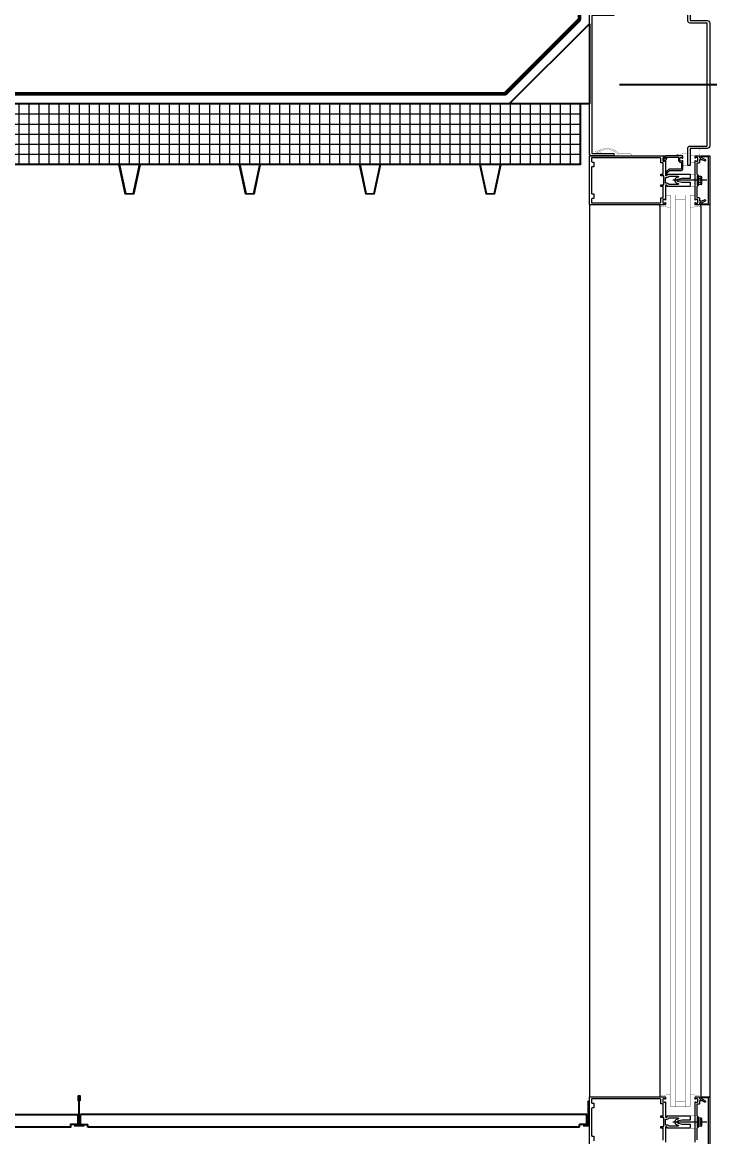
# Model space of a CAD drawing. Header units: inches. Extents: x 3850 to 5846, y -3 to 909.
# Drawn here: x 4766 to 4800.3, y 676.5 to 732.1 of the extents above; entities that cross this region are included whole.
import ezdxf

# ---------------------------------------------------------------- set-up
doc = ezdxf.new("R2010")
doc.units = ezdxf.units.IN
doc.header["$LTSCALE"] = 0.5
doc.header["$MEASUREMENT"] = 0
doc.layers.get('0').update_dxf_attribs({"lineweight": 18})
doc.layers.get('Defpoints').update_dxf_attribs({"color": 140, "lineweight": 18})
for name, color, linetype, lineweight in [('A-Detl-Fine', 90, 'Continuous', 18), ('A-Detl-Medm', 31, 'Continuous', 25), ('A-Detl-Patt', 190, 'Continuous', 18), ('A-Detl-Thin', 150, 'Continuous', 18), ('A-Detl-Wide', 213, 'Continuous', 50)]:
    doc.layers.add(name, color=color, linetype=linetype, lineweight=lineweight)
doc.styles.add('Arch-Dim', font='romans.shx', dxfattribs={"width": 0.75})
doc.dimstyles.new('Aec-Arch-I-96', dxfattribs={"dimscale": 96, "dimtxt": 0.09375, "dimasz": 0.0625, "dimexe": 0.0625, "dimexo": 0.0625, "dimgap": 0.03125, "dimtad": 1, "dimdec": 4, "dimzin": 3, "dimdsep": 46, "dimlunit": 4, "dimtxsty": 'Arch-Dim', "dimblk": 'ARCHTICK', "dimcen": 0.09375, "dimazin": 2, "dimtfac": 0.75, "dimtdec": 4, "dimtix": 1, "dimtmove": 2, "dimatfit": 2, "dimfxl": 1, "dimtolj": 1, "dimtzin": 0, "dimarcsym": 0})

# ---------------------------------------------------------------- blocks, each defined once
blk = doc.blocks.new('_ArchTick')
at = {"color": 0, "linetype": 'ByBlock', "const_width": 0.15}
blk.add_lwpolyline([(-0.5, -0.5), (0.5, 0.5)], dxfattribs=at)
blk = doc.blocks.new('*D176')
at = {"layer": 'A-Detl-Wide', "color": 0, "lineweight": -2, "transparency": 16777216}
for p, q in [((4802.32, 735), (4838.32, 735)), ((4836.32, 735), (4836.32, 729.003)), ((4795.819, 729.003), (4838.32, 729.003))]:
    blk.add_line(p, q, dxfattribs=at)
at = {"layer": 'Defpoints', "color": 0, "transparency": 16777216}
for p in [(4800.32, 735), (4793.819, 729.003), (4836.32, 729.003)]:
    blk.add_point(p, dxfattribs=at)
at = {"layer": 'A-Detl-Wide', "color": 0, "lineweight": -2, "transparency": 16777216, "xscale": 2, "yscale": 2, "zscale": 2}
for p, rotation in [((4836.32, 735), 90), ((4836.32, 729.003), 270)]:
    blk.add_blockref('_ArchTick', p, dxfattribs=dict(at, rotation=rotation))
at = {"layer": 'A-Detl-Wide', "color": 0, "transparency": 16777216, "insert": (4833.534, 732.001), "char_height": 3, "attachment_point": 5, "rotation": 90, "style": 'Arch-Dim'}
blk.add_mtext('\\A1;6"', dxfattribs=at)
blk = doc.blocks.new('*D177')
at = {"layer": 'A-Detl-Wide', "color": 0, "lineweight": -2, "transparency": 16777216}
for p, q in [((4795.819, 729.003), (4838.32, 729.003)), ((4836.32, 729.003), (4836.32, 723)), ((4802.32, 723), (4838.32, 723))]:
    blk.add_line(p, q, dxfattribs=at)
at = {"layer": 'Defpoints', "color": 0, "transparency": 16777216}
for p in [(4793.819, 729.003), (4800.32, 723), (4836.32, 723)]:
    blk.add_point(p, dxfattribs=at)
at = {"layer": 'A-Detl-Wide', "color": 0, "lineweight": -2, "transparency": 16777216, "xscale": 2, "yscale": 2, "zscale": 2}
for p, rotation in [((4836.32, 729.003), 90), ((4836.32, 723), 270)]:
    blk.add_blockref('_ArchTick', p, dxfattribs=dict(at, rotation=rotation))
at = {"layer": 'A-Detl-Wide', "color": 0, "transparency": 16777216, "insert": (4833.534, 726.001), "char_height": 3, "attachment_point": 5, "rotation": 90, "style": 'Arch-Dim'}
blk.add_mtext('\\A1;6"', dxfattribs=at)

msp = doc.modelspace()

# ---------------------------------------------------------------- hatches: boundary and pattern name
at = {"layer": 'A-Detl-Patt'}
h = msp.add_hatch(dxfattribs=at)
h.set_pattern_fill('ANSI37', color=256, scale=4, angle=225, style=0)
h.set_pattern_definition([(270, (4793.8774, 728.0299), (0.5, -1e-16), []), (360, (4793.8774, 728.0299), (1e-16, 0.5), [])])
h.paths.add_polyline_path([(4793.87742, 728.02988), (4657.3194, 728.02988), (4657.3194, 725.02988), (4793.87742, 725.02988)])

# ---------------------------------------------------------------- linework, layer by layer
at = {"layer": 'A-Detl-Fine'}
for p, q in [((4798.69294, 725.50205), (4798.69294, 725.44341)), ((4799.75564, 724.46471), (4799.71564, 724.46471)), ((4799.71564, 723.96471), (4799.71564, 724.46471)), ((4799.75564, 723.96471), (4799.75564, 724.46471)), ((4799.89532, 724.41763), (4799.75564, 724.41763)), ((4799.89532, 724.31617), (4799.75564, 724.31617)), ((4799.89925, 724.02812), (4799.89925, 724.40131)), ((4799.91795, 724.40131), (4799.89925, 724.40131)), ((4799.93025, 724.06253), (4799.93025, 724.3669)), ((4800.18136, 724.22152), (4798.48755, 724.22152)), ((4799.75564, 723.96471), (4799.71564, 723.96471)), ((4799.89532, 724.11325), (4799.75564, 724.11325)), ((4799.89532, 724.0118), (4799.75564, 724.0118)), ((4799.91795, 724.02812), (4799.89925, 724.02812)), ((4797.83788, 722.94097), (4797.83788, 722.99998)), ((4797.83788, 722.94097), (4797.83788, 678.56169)), ((4799.87002, 722.94097), (4799.87002, 723.00176)), ((4799.87002, 722.94097), (4799.87002, 678.56169)), ((4797.83788, 678.56169), (4797.83788, 678.50268)), ((4799.87002, 678.56169), (4799.87002, 678.5009)), ((4800.18136, 677.25268), (4798.48755, 677.25268)), ((4799.75564, 677.49587), (4799.71564, 677.49587)), ((4799.71564, 676.99587), (4799.71564, 677.49587)), ((4799.75564, 676.99587), (4799.75564, 677.49587)), ((4799.89532, 677.44879), (4799.75564, 677.44879)), ((4799.89532, 677.34733), (4799.75564, 677.34733)), ((4799.89532, 677.14441), (4799.75564, 677.14441)), ((4799.89532, 677.04296), (4799.75564, 677.04296)), ((4799.89925, 677.05928), (4799.89925, 677.43247)), ((4799.91795, 677.43247), (4799.89925, 677.43247)), ((4799.91795, 677.05928), (4799.89925, 677.05928)), ((4799.93025, 677.09369), (4799.93025, 677.39806)), ((4799.75564, 676.99587), (4799.71564, 676.99587))]:
    msp.add_line(p, q, dxfattribs=at)
at = {"layer": 'A-Detl-Fine', "const_width": 0.01111}
for points in [[(4794.65159, 725.68988), (4794.63632, 725.68573), (4794.62544, 725.67485), (4794.62129, 725.65958)], [(4794.62129, 725.65958), (4794.6241, 725.64685), (4794.63178, 725.63664), (4794.64319, 725.63045)], [(4794.64318, 725.63045), (4794.90816, 725.56467)], [(4794.65775, 725.68928), (4794.65576, 725.68959), (4794.65367, 725.6898), (4794.65159, 725.68988)], [(4794.73071, 725.67115), (4794.65778, 725.68926)], [(4795.19628, 725.81563), (4795.12598, 725.81234), (4795.05591, 725.8027), (4794.98667, 725.78706), (4794.9189, 725.76573), (4794.8532, 725.73907), (4794.79021, 725.70741), (4794.73052, 725.67108)], [(4795.19628, 725.75504), (4795.11787, 725.75083), (4795.04032, 725.73848), (4794.96448, 725.71841), (4794.89121, 725.69106), (4794.82137, 725.65685)], [(4794.9165, 725.58167), (4794.82231, 725.65694)], [(4794.90816, 725.56469), (4794.90898, 725.56452), (4794.90984, 725.5644), (4794.91068, 725.56435)], [(4794.91068, 725.56435), (4794.91554, 725.56567), (4794.919, 725.56913), (4794.92031, 725.57398)], [(4794.92031, 725.57398), (4794.91985, 725.57691), (4794.91853, 725.57954), (4794.91648, 725.58165)], [(4795.8098, 725.5426), (4795.76597, 725.58733), (4795.71879, 725.62856), (4795.66859, 725.66612), (4795.61568, 725.69986), (4795.56039, 725.72962), (4795.50302, 725.75524), (4795.4439, 725.77655), (4795.38335, 725.79341), (4795.32169, 725.80565), (4795.25922, 725.8131), (4795.19628, 725.81563)], [(4795.76161, 725.5051), (4795.71686, 725.55042), (4795.66854, 725.59165), (4795.61701, 725.62864), (4795.56262, 725.66121), (4795.50573, 725.68921), (4795.4467, 725.71248), (4795.38588, 725.73086), (4795.32363, 725.74419), (4795.26031, 725.7523), (4795.19628, 725.75504)], [(4795.76182, 725.50362), (4795.41901, 725.50362)], [(4795.41901, 725.50362), (4795.41901, 725.47332)], [(4795.44931, 725.44304), (4795.43404, 725.44718), (4795.42317, 725.45806), (4795.41903, 725.47332)], [(4795.44931, 725.44304), (4796.39623, 725.44304)], [(4796.39623, 725.54077), (4795.80989, 725.54077)], [(4796.39623, 725.44304), (4796.39623, 725.54077)], [(4799.22064, 725.57685), (4798.69294, 725.50205)], [(4798.69294, 725.44341), (4798.80593, 725.44341)], [(4799.34278, 725.44267), (4799.5871, 725.44267)], [(4799.80809, 725.80846), (4799.79437, 725.74731), (4799.78614, 725.68495), (4799.7834, 725.62198)], [(4799.7834, 725.62198), (4799.78614, 725.55901), (4799.79437, 725.49665), (4799.80809, 725.4355)], [(4798.97633, 724.97435), (4799.22064, 724.97435)], [(4799.5871, 725.09085), (4799.34278, 725.09085)], [(4799.58685, 724.52739), (4799.34256, 724.52739)], [(4799.34256, 723.91565), (4799.58685, 723.91565)], [(4798.12127, 723.46867), (4798.36558, 723.46867)], [(4799.58663, 723.46867), (4799.34231, 723.46867)], [(4798.36558, 722.86619), (4797.83788, 722.94097)], [(4799.34231, 722.86619), (4799.87002, 722.94097)], [(4798.36558, 678.63647), (4797.83788, 678.56169)], [(4799.34231, 678.63647), (4799.87002, 678.56169)], [(4798.12127, 678.03399), (4798.36558, 678.03399)], [(4799.58663, 678.03399), (4799.34231, 678.03399)], [(4799.58685, 677.55855), (4799.34256, 677.55855)], [(4799.34256, 676.94681), (4799.58685, 676.94681)]]:
    msp.add_lwpolyline(points, dxfattribs=at)
at = {"layer": 'A-Detl-Fine', "linetype": 'Continuous', "const_width": 0.01111}
for points in [[(4799.34256, 724.52739), (4799.34256, 724.4663)], [(4799.34256, 723.97672), (4799.34256, 723.91565)], [(4799.34256, 677.55855), (4799.34256, 677.49746)], [(4799.34256, 677.00788), (4799.34256, 676.94681)]]:
    msp.add_lwpolyline(points, dxfattribs=at)
at = {"layer": 'A-Detl-Fine'}
for centre, radius, start, end in [((4799.87594, 724.3669), 0.05431, 290.9107, 69.0893), ((4799.7654, 724.21471), 0.16485, 322.0123, 37.9877), ((4799.87594, 724.06253), 0.05431, 290.9107, 69.0893), ((4799.87594, 677.39806), 0.05431, 290.9107, 69.0893), ((4799.7654, 677.24587), 0.16485, 322.0123, 37.9877), ((4799.87594, 677.09369), 0.05431, 290.9107, 69.0893)]:
    msp.add_arc(centre, radius, start, end, dxfattribs=at)
at = {"layer": 'A-Detl-Medm'}
for p, q in [((4794.19447, 677.62498), (4768.92647, 677.62498)), ((4768.92647, 677.12798), (4768.92647, 677.62498)), ((4794.19447, 677.12798), (4794.19447, 677.62498)), ((4769.11397, 677.06248), (4768.61397, 677.06248)), ((4768.92647, 677.12798), (4769.30147, 677.12798)), ((4769.30147, 676.99998), (4769.30147, 677.12798)), ((4794.19447, 677.12798), (4793.81947, 677.12798)), ((4793.81947, 676.99998), (4793.81947, 677.12798)), ((4793.81947, 676.99998), (4769.30147, 676.99998))]:
    msp.add_line(p, q, dxfattribs=at)
for points in [[(4794.31963, 732.02961), (4794.31963, 728.02988), (4790.3199, 728.02988), (4794.31963, 732.02961)], [(4768.86397, 677.06248), (4768.86397, 678.28123), (4768.83272, 678.31248), (4768.83272, 678.56248), (4768.89522, 678.56248), (4768.89522, 678.31248)], [(4794.22572, 678.31248), (4794.25697, 678.28123), (4794.25697, 677.06248), (4794.00697, 677.06248)]]:
    msp.add_lwpolyline(points, dxfattribs=at)
for points in [[(4793.87742, 728.02988), (4657.3194, 728.02988), (4657.3194, 725.02988), (4793.87742, 725.02988)], [(4744.92647, 677.62498), (4768.80147, 677.62498), (4768.80147, 677.12798), (4768.42647, 677.12798), (4768.42647, 676.99998), (4745.30147, 676.99998), (4745.30147, 677.12798), (4744.92647, 677.12798)]]:
    msp.add_lwpolyline(points, close=True, dxfattribs=at)
at = {"layer": 'A-Detl-Medm', "linetype": 'Continuous', "const_width": 0.01111}
for points in [[(4798.36534, 723.48859), (4799.34256, 723.48859)], [(4798.36534, 678.01407), (4798.36534, 723.48859)], [(4798.60963, 678.01407), (4798.60963, 723.48859)], [(4798.60963, 723.2443), (4799.09824, 723.2443)], [(4799.09824, 723.48859), (4799.09824, 678.01407)], [(4799.34256, 723.48859), (4799.34256, 678.01407)], [(4798.60963, 678.25836), (4799.09824, 678.25836)], [(4798.36534, 678.01407), (4799.34256, 678.01407)]]:
    msp.add_lwpolyline(points, dxfattribs=at)
at = {"layer": 'A-Detl-Thin'}
for p, q in [((4794.31963, 722.99998), (4794.31963, 725.44304)), ((4794.31963, 725.44304), (4798.10149, 725.44304)), ((4798.10149, 725.44304), (4798.10149, 725.443)), ((4798.10149, 725.443), (4798.11134, 725.44034)), ((4798.11134, 725.44034), (4798.11834, 725.43334)), ((4798.11834, 725.43334), (4798.121, 725.42349)), ((4798.121, 725.42349), (4798.12104, 725.42349)), ((4798.12371, 725.43334), (4798.12104, 725.42349)), ((4798.12104, 725.42349), (4798.12104, 725.34336)), ((4798.12104, 725.42349), (4798.12104, 725.30915)), ((4798.13072, 725.44035), (4798.12371, 725.43334)), ((4798.14056, 725.44302), (4798.13072, 725.44035)), ((4798.95656, 725.44304), (4798.14056, 725.44304)), ((4798.14056, 725.44304), (4798.14056, 725.44302)), ((4798.17966, 725.30915), (4798.17966, 725.3844)), ((4798.17966, 725.3844), (4798.77088, 725.3844)), ((4798.77088, 725.3844), (4798.77088, 725.22414)), ((4798.95656, 725.443), (4798.95656, 725.44304)), ((4798.96641, 725.44035), (4798.95656, 725.443)), ((4798.97341, 725.43334), (4798.96641, 725.44035)), ((4798.97606, 725.42349), (4798.97341, 725.43334)), ((4798.9761, 725.42349), (4798.97606, 725.42349)), ((4798.9761, 725.34336), (4798.9761, 725.42349)), ((4799.82726, 725.36485), (4799.82726, 725.3844)), ((4799.82726, 725.3844), (4799.8273, 725.3844)), ((4799.8273, 725.36485), (4799.82726, 725.36485)), ((4799.8273, 725.3844), (4799.83531, 725.41397)), ((4799.83263, 725.34515), (4799.8273, 725.36485)), ((4799.83531, 725.41397), (4799.85633, 725.43499)), ((4799.85633, 725.43499), (4799.8859, 725.443)), ((4799.8859, 725.443), (4799.8859, 725.44304)), ((4799.8859, 725.44304), (4800.31978, 725.44304)), ((4799.90541, 725.36485), (4799.90007, 725.34514)), ((4799.90542, 725.36485), (4799.90541, 725.36485)), ((4800.26114, 725.39418), (4799.90542, 725.39418)), ((4799.90542, 725.39418), (4799.90542, 725.36485)), ((4800.26114, 723.04886), (4800.26114, 725.39418)), ((4800.31978, 725.44304), (4800.31978, 722.99998)), ((4797.84742, 725.34531), (4794.41736, 725.34531)), ((4794.41736, 725.34531), (4794.41736, 725.18896)), ((4794.41736, 725.18896), (4794.4174, 725.18896)), ((4794.4174, 724.84205), (4794.41736, 724.84205)), ((4794.41736, 724.84205), (4794.41736, 723.60099)), ((4794.4174, 725.18896), (4794.42538, 725.15938)), ((4794.42538, 724.87163), (4794.4174, 724.84205)), ((4794.42538, 725.15938), (4794.44641, 725.13834)), ((4794.44641, 724.89267), (4794.42538, 724.87163)), ((4794.44641, 725.13834), (4794.476, 725.13034)), ((4794.476, 724.90067), (4794.44641, 724.89267)), ((4794.476, 725.13034), (4794.476, 725.13032)), ((4794.476, 725.13032), (4794.53463, 725.13032)), ((4794.53463, 724.90069), (4794.476, 724.90069)), ((4794.476, 724.90069), (4794.476, 724.90067)), ((4794.53463, 725.13032), (4794.53463, 724.90069)), ((4797.84742, 725.34529), (4797.84742, 725.34531)), ((4797.86222, 725.34129), (4797.84742, 725.34529)), ((4797.87273, 725.33078), (4797.86222, 725.34129)), ((4797.87671, 725.316), (4797.87273, 725.33078)), ((4797.87673, 725.316), (4797.87671, 725.316)), ((4797.87673, 725.11568), (4797.87673, 725.316)), ((4797.87676, 725.11568), (4797.87673, 725.11568)), ((4797.87943, 725.10583), (4797.87676, 725.11568)), ((4797.88642, 725.09883), (4797.87943, 725.10583)), ((4797.89627, 725.09615), (4797.88642, 725.09883)), ((4797.89627, 725.09613), (4797.89627, 725.09615)), ((4797.99888, 725.09613), (4797.89627, 725.09613)), ((4797.97447, 725.31015), (4797.97445, 725.31015)), ((4797.97445, 725.31015), (4797.97445, 725.22414)), ((4797.97445, 725.22414), (4797.97447, 725.22414)), ((4797.98112, 725.3348), (4797.97447, 725.31015)), ((4797.97447, 725.22414), (4797.98112, 725.19948)), ((4797.99865, 725.35234), (4797.98112, 725.3348)), ((4797.98112, 725.19948), (4797.99865, 725.18195)), ((4798.00418, 725.30203), (4797.99395, 725.28079)), ((4797.99395, 725.28079), (4798.0017, 725.25994)), ((4798.02331, 725.359), (4797.99865, 725.35234)), ((4797.99865, 725.18195), (4798.02331, 725.17529)), ((4797.99888, 724.52739), (4797.99888, 725.09613)), ((4798.0017, 725.25994), (4798.02331, 725.25054)), ((4798.04794, 725.33981), (4798.00416, 725.30204)), ((4798.00416, 725.30204), (4798.00418, 725.30203)), ((4798.03358, 725.359), (4798.02331, 725.359)), ((4798.02331, 725.25054), (4798.12104, 725.25054)), ((4798.02331, 725.17529), (4798.03358, 725.17529)), ((4798.0336, 725.35898), (4798.03358, 725.359)), ((4798.03358, 725.1753), (4798.05648, 725.17832)), ((4798.03358, 725.17529), (4798.03358, 725.1753)), ((4798.05652, 725.35595), (4798.0336, 725.35898)), ((4798.04796, 725.33977), (4798.04794, 725.33981)), ((4798.05845, 725.34333), (4798.04796, 725.33977)), ((4798.05648, 725.17832), (4798.07764, 725.18712)), ((4798.07769, 725.34714), (4798.05652, 725.35595)), ((4798.06799, 725.33896), (4798.05845, 725.34333)), ((4798.07215, 725.3287), (4798.06799, 725.33896)), ((4798.07216, 725.3287), (4798.07215, 725.3287)), ((4798.07216, 725.30915), (4798.07216, 725.3287)), ((4798.12104, 725.30915), (4798.07216, 725.30915)), ((4798.07764, 725.18712), (4798.09594, 725.20123)), ((4798.09599, 725.333), (4798.07769, 725.34714)), ((4798.09594, 725.20123), (4798.09599, 725.20123)), ((4798.10658, 725.3287), (4798.09599, 725.33306)), ((4798.09599, 725.33306), (4798.09599, 725.333)), ((4798.09599, 725.20123), (4798.10658, 725.20558)), ((4798.12104, 724.84693), (4798.10638, 724.83227)), ((4798.10638, 724.83227), (4798.12104, 724.81762)), ((4798.11657, 725.33283), (4798.10658, 725.3287)), ((4798.10658, 725.20558), (4798.11657, 725.20146)), ((4798.121, 725.34336), (4798.11657, 725.33283)), ((4798.11657, 725.20146), (4798.121, 725.19092)), ((4798.12104, 725.34336), (4798.121, 725.34336)), ((4798.121, 725.19092), (4798.12104, 725.19092)), ((4798.12104, 725.25055), (4798.15062, 725.25853)), ((4798.12104, 725.25054), (4798.12104, 725.25055)), ((4798.12104, 725.19092), (4798.12104, 724.84693)), ((4798.12104, 724.81762), (4798.12104, 724.47852)), ((4798.15062, 725.25853), (4798.17165, 725.27956)), ((4798.17165, 725.27956), (4798.17964, 725.30913)), ((4798.17964, 725.30913), (4798.17966, 725.30915)), ((4798.77088, 725.22414), (4798.7709, 725.22414)), ((4798.7709, 725.22414), (4798.78555, 725.16989)), ((4798.78555, 725.16989), (4798.82412, 725.13132)), ((4798.82412, 725.13132), (4798.87838, 725.11667)), ((4798.82952, 725.22414), (4798.82952, 725.31015)), ((4798.82952, 725.31015), (4798.82954, 725.31015)), ((4798.82954, 725.22414), (4798.82952, 725.22414)), ((4798.82954, 725.31015), (4798.83621, 725.33479)), ((4798.83621, 725.1995), (4798.82954, 725.22414)), ((4798.83621, 725.33479), (4798.85373, 725.3523)), ((4798.85373, 725.18198), (4798.83621, 725.1995)), ((4798.85373, 725.3523), (4798.87838, 725.35898)), ((4798.87838, 725.1753), (4798.85373, 725.18198)), ((4798.87838, 725.35898), (4798.87838, 725.359)), ((4798.87838, 725.359), (4798.88864, 725.359)), ((4798.87838, 725.17529), (4798.87838, 725.1753)), ((4798.88864, 725.17529), (4798.87838, 725.17529)), ((4798.87838, 725.11667), (4798.87838, 725.11665)), ((4798.87838, 725.11665), (4798.91747, 725.11665)), ((4798.88864, 725.359), (4798.88866, 725.35898)), ((4798.91154, 725.17834), (4798.88864, 725.1753)), ((4798.88864, 725.1753), (4798.88864, 725.17529)), ((4798.88866, 725.35898), (4798.91158, 725.35593)), ((4798.9327, 725.18714), (4798.91154, 725.17834)), ((4798.91158, 725.35593), (4798.93274, 725.34711)), ((4798.91747, 725.11665), (4798.91747, 724.77657)), ((4798.95102, 725.20125), (4798.9327, 725.18714)), ((4798.93274, 725.34711), (4798.95106, 725.333)), ((4798.95106, 725.20123), (4798.95102, 725.20125)), ((4798.95106, 725.333), (4798.95106, 725.33306)), ((4798.95106, 725.33306), (4798.96164, 725.3287)), ((4798.96164, 725.20559), (4798.95106, 725.20123)), ((4798.96164, 725.3287), (4798.97164, 725.33283)), ((4798.97164, 725.20146), (4798.96164, 725.20559)), ((4798.97164, 725.33283), (4798.97606, 725.34336)), ((4798.97606, 725.19092), (4798.97164, 725.20146)), ((4798.97606, 725.34336), (4798.9761, 725.34336)), ((4798.9761, 725.19092), (4798.97606, 725.19092)), ((4798.9761, 724.77657), (4798.9761, 725.19092)), ((4799.84664, 725.33114), (4799.83263, 725.34515)), ((4799.86635, 725.3258), (4799.84664, 725.33114)), ((4799.88606, 725.33113), (4799.86635, 725.3258)), ((4799.90007, 725.34514), (4799.88606, 725.33113)), ((4797.87673, 724.46875), (4797.87673, 724.50784)), ((4797.87673, 724.50784), (4797.87674, 724.50784)), ((4797.87676, 724.46875), (4797.87673, 724.46875)), ((4797.87674, 724.50784), (4797.87942, 724.51769)), ((4797.87943, 724.4589), (4797.87676, 724.46875)), ((4797.87942, 724.51769), (4797.88642, 724.52469)), ((4797.88642, 724.4519), (4797.87943, 724.4589)), ((4797.88642, 724.52469), (4797.89627, 724.52735)), ((4797.89627, 724.44922), (4797.88642, 724.4519)), ((4797.89627, 724.52735), (4797.89627, 724.52739)), ((4797.89627, 724.52739), (4797.99888, 724.52739)), ((4797.89627, 724.44921), (4797.89627, 724.44922)), ((4798.02331, 724.44921), (4797.89627, 724.44921)), ((4798.02331, 723.99382), (4798.02331, 724.44921)), ((4798.12104, 724.47852), (4798.12237, 724.47359)), ((4798.12104, 724.072), (4798.12104, 724.37102)), ((4798.12104, 724.37102), (4798.18553, 724.37102)), ((4798.12237, 724.47359), (4798.12588, 724.47009)), ((4798.12588, 724.47009), (4798.1308, 724.46875)), ((4798.12886, 724.59579), (4798.12884, 724.59579)), ((4798.12884, 724.59579), (4798.12884, 724.4883)), ((4798.12884, 724.4883), (4798.12886, 724.4883)), ((4798.13086, 724.611), (4798.12886, 724.59579)), ((4798.12886, 724.4883), (4798.13153, 724.47845)), ((4798.1308, 724.46875), (4798.18553, 724.46875)), ((4798.13669, 724.62506), (4798.13086, 724.611)), ((4798.13153, 724.47845), (4798.13853, 724.47144)), ((4798.14603, 724.63724), (4798.13669, 724.62506)), ((4798.13853, 724.47144), (4798.14838, 724.46877)), ((4798.26817, 724.7594), (4798.14603, 724.63726)), ((4798.14603, 724.63726), (4798.14603, 724.63724)), ((4798.14838, 724.46877), (4798.14838, 724.46875)), ((4798.14838, 724.46875), (4798.16793, 724.46875)), ((4798.16793, 724.46879), (4798.17778, 724.47145)), ((4798.16793, 724.46875), (4798.16793, 724.46879)), ((4798.17778, 724.47145), (4798.18478, 724.47845)), ((4798.18478, 724.47845), (4798.18744, 724.4883)), ((4798.18551, 724.37104), (4798.22421, 724.37821)), ((4798.18553, 724.37102), (4798.18551, 724.37104)), ((4798.18553, 724.46877), (4798.19046, 724.47009)), ((4798.18553, 724.46875), (4798.18553, 724.46877)), ((4798.18744, 724.4883), (4798.18748, 724.4883)), ((4798.18748, 724.59579), (4798.30964, 724.71795)), ((4798.18748, 724.4883), (4798.18748, 724.59579)), ((4798.19046, 724.47009), (4798.19396, 724.47359)), ((4798.19396, 724.47359), (4798.19528, 724.47852)), ((4798.19528, 724.47852), (4798.1953, 724.47852)), ((4798.1953, 724.47852), (4798.1953, 724.51761)), ((4798.1953, 724.51761), (4798.19531, 724.51761)), ((4798.19531, 724.51761), (4798.19666, 724.52253)), ((4798.19666, 724.52253), (4798.20016, 724.52603)), ((4798.20016, 724.52603), (4798.20508, 724.52735)), ((4798.20508, 724.52735), (4798.20508, 724.52739)), ((4798.20508, 724.52739), (4799.34256, 724.52739)), ((4798.22421, 724.37821), (4798.25726, 724.39843)), ((4798.25726, 724.39843), (4798.28126, 724.42962)), ((4798.26819, 724.7594), (4798.26817, 724.7594)), ((4798.28037, 724.76874), (4798.26819, 724.7594)), ((4798.29443, 724.77456), (4798.28037, 724.76874)), ((4798.28126, 724.42962), (4798.28128, 724.42966)), ((4798.28128, 724.42966), (4798.73422, 724.42966)), ((4798.30964, 724.77657), (4798.29443, 724.77456)), ((4798.91747, 724.77657), (4798.30964, 724.77657)), ((4798.30964, 724.71795), (4798.91747, 724.71795)), ((4798.59934, 724.2933), (4798.58243, 724.24637)), ((4798.63317, 724.33187), (4798.59934, 724.2933)), ((4798.68392, 724.35651), (4798.63317, 724.33187)), ((4798.70921, 724.26211), (4798.68152, 724.2386)), ((4798.7418, 724.37203), (4798.68391, 724.35651)), ((4798.68391, 724.35651), (4798.68392, 724.35651)), ((4798.92235, 724.31923), (4798.70921, 724.26213)), ((4798.70921, 724.26213), (4798.70921, 724.26211)), ((4798.73422, 724.42966), (4798.73422, 724.42964)), ((4798.73422, 724.42964), (4798.75877, 724.41667)), ((4798.76215, 724.39092), (4798.7418, 724.37205)), ((4798.7418, 724.37205), (4798.7418, 724.37203)), ((4798.75877, 724.41667), (4798.76215, 724.39092)), ((4798.91747, 724.71797), (4798.94704, 724.72595)), ((4798.91747, 724.71795), (4798.91747, 724.71797)), ((4799.34256, 724.31923), (4798.92235, 724.31923)), ((4798.94704, 724.72595), (4798.96807, 724.74697)), ((4798.96807, 724.74697), (4798.97606, 724.77655)), ((4798.97606, 724.77655), (4798.9761, 724.77657)), ((4799.34256, 724.52739), (4799.34256, 724.4883)), ((4799.34256, 724.4883), (4799.35722, 724.47363)), ((4799.35722, 724.47363), (4799.34256, 724.45897)), ((4799.34256, 724.45897), (4799.34256, 724.38765)), ((4799.34256, 724.38765), (4799.35722, 724.37299)), ((4799.35722, 724.37299), (4799.34256, 724.35832)), ((4799.34256, 724.35832), (4799.34256, 724.31923)), ((4797.87673, 723.93519), (4797.87673, 723.97429)), ((4797.87673, 723.97429), (4797.87674, 723.97429)), ((4797.87676, 723.93519), (4797.87673, 723.93519)), ((4797.87674, 723.97429), (4797.87942, 723.98413)), ((4797.87943, 723.92535), (4797.87676, 723.93519)), ((4797.87942, 723.98413), (4797.88642, 723.99113)), ((4797.88642, 723.91834), (4797.87943, 723.92535)), ((4797.88642, 723.99113), (4797.89627, 723.99379)), ((4797.89627, 723.91567), (4797.88642, 723.91834)), ((4797.89627, 723.99379), (4797.89627, 723.99382)), ((4797.89627, 723.99382), (4798.02331, 723.99382)), ((4797.89627, 723.91565), (4797.89627, 723.91567)), ((4797.99888, 723.91565), (4797.89627, 723.91565)), ((4797.99888, 723.34691), (4797.99888, 723.91565)), ((4798.18553, 724.072), (4798.12104, 724.072)), ((4798.12237, 723.96943), (4798.12104, 723.9645)), ((4798.12104, 723.9645), (4798.12104, 723.62541)), ((4798.12588, 723.97293), (4798.12237, 723.96943)), ((4798.1308, 723.97427), (4798.12588, 723.97293)), ((4798.18553, 723.97429), (4798.1308, 723.97429)), ((4798.1308, 723.97429), (4798.1308, 723.97427)), ((4798.18557, 724.07198), (4798.18553, 724.072)), ((4798.18553, 723.97425), (4798.18553, 723.97429)), ((4798.19046, 723.97293), (4798.18553, 723.97425)), ((4798.22426, 724.06478), (4798.18557, 724.07198)), ((4798.19396, 723.96943), (4798.19046, 723.97293)), ((4798.19528, 723.9645), (4798.19396, 723.96943)), ((4798.1953, 723.9645), (4798.19528, 723.9645)), ((4798.1953, 723.92541), (4798.1953, 723.9645)), ((4798.19531, 723.92541), (4798.1953, 723.92541)), ((4798.19666, 723.92049), (4798.19531, 723.92541)), ((4798.20016, 723.91699), (4798.19666, 723.92049)), ((4798.20508, 723.91565), (4798.20016, 723.91699)), ((4799.34256, 723.91565), (4798.20508, 723.91565)), ((4798.2573, 724.04454), (4798.22426, 724.06478)), ((4798.28128, 724.01332), (4798.2573, 724.04454)), ((4798.73422, 724.01336), (4798.28128, 724.01336)), ((4798.28128, 724.01336), (4798.28128, 724.01332)), ((4798.58243, 724.24637), (4798.58243, 724.19666)), ((4798.58243, 724.19666), (4798.59934, 724.14974)), ((4798.59934, 724.14974), (4798.63317, 724.11117)), ((4798.63317, 724.11117), (4798.68392, 724.08653)), ((4798.68152, 724.2386), (4798.68152, 724.20444)), ((4798.68152, 724.20444), (4798.70921, 724.18093)), ((4798.68392, 724.08653), (4798.68391, 724.08651)), ((4798.68391, 724.08651), (4798.7418, 724.07101)), ((4798.70921, 724.18093), (4798.70921, 724.18091)), ((4798.70921, 724.18091), (4798.92235, 724.12379)), ((4798.75876, 724.02636), (4798.73422, 724.0134)), ((4798.73422, 724.0134), (4798.73422, 724.01336)), ((4798.7418, 724.07101), (4798.74181, 724.07099)), ((4798.74181, 724.07099), (4798.76216, 724.0521)), ((4798.76216, 724.0521), (4798.75876, 724.02636)), ((4798.92235, 724.12379), (4799.34256, 724.12379)), ((4799.34256, 724.12379), (4799.34256, 724.0847)), ((4799.34256, 724.0847), (4799.35722, 724.07005)), ((4799.35722, 724.07005), (4799.34256, 724.05539)), ((4799.34256, 724.05539), (4799.34256, 723.98405)), ((4799.34256, 723.98405), (4799.35722, 723.96939)), ((4799.35722, 723.96939), (4799.34256, 723.95474)), ((4799.34256, 723.95474), (4799.34256, 723.91565)), ((4794.41736, 723.60099), (4794.4174, 723.60099)), ((4794.4174, 723.25406), (4794.41736, 723.25406)), ((4794.41736, 723.25406), (4794.41736, 723.09771)), ((4794.4174, 723.60099), (4794.42538, 723.57141)), ((4794.42538, 723.28364), (4794.4174, 723.25406)), ((4794.42538, 723.57141), (4794.44641, 723.55037)), ((4794.44641, 723.30468), (4794.42538, 723.28364)), ((4794.44641, 723.55037), (4794.476, 723.54237)), ((4794.476, 723.31268), (4794.44641, 723.30468)), ((4794.476, 723.54237), (4794.476, 723.54235)), ((4794.476, 723.54235), (4794.53463, 723.54235)), ((4794.53463, 723.3127), (4794.476, 723.3127)), ((4794.476, 723.3127), (4794.476, 723.31268)), ((4794.53463, 723.54235), (4794.53463, 723.3127)), ((4797.87673, 723.12702), (4797.87673, 723.32736)), ((4797.87673, 723.32736), (4797.87674, 723.32736)), ((4797.87674, 723.32736), (4797.87942, 723.33721)), ((4797.87942, 723.33721), (4797.88642, 723.34421)), ((4797.88642, 723.34421), (4797.89627, 723.34687)), ((4797.89627, 723.34687), (4797.89627, 723.34691)), ((4797.89627, 723.34691), (4797.99888, 723.34691)), ((4797.97447, 723.21888), (4797.97445, 723.21888)), ((4797.97445, 723.21888), (4797.97445, 723.13289)), ((4797.98112, 723.24354), (4797.97447, 723.21888)), ((4797.99865, 723.26107), (4797.98112, 723.24354)), ((4798.02331, 723.26773), (4797.99865, 723.26107)), ((4798.03358, 723.26775), (4798.02331, 723.26775)), ((4798.02331, 723.26775), (4798.02331, 723.26773)), ((4798.0336, 723.26773), (4798.03358, 723.26775)), ((4798.05652, 723.26471), (4798.0336, 723.26773)), ((4798.07769, 723.25589), (4798.05652, 723.26471)), ((4798.09599, 723.24175), (4798.07769, 723.25589)), ((4798.10658, 723.23746), (4798.09599, 723.24181)), ((4798.09599, 723.24181), (4798.09599, 723.24175)), ((4798.12104, 723.62541), (4798.10638, 723.61075)), ((4798.10638, 723.61075), (4798.12104, 723.59609)), ((4798.11657, 723.24158), (4798.10658, 723.23746)), ((4798.121, 723.25211), (4798.11657, 723.24158)), ((4798.12104, 723.25211), (4798.121, 723.25211)), ((4798.12104, 723.59609), (4798.12104, 723.25211)), ((4798.10149, 722.99998), (4794.31963, 722.99998)), ((4794.31963, 722.99998), (4794.31978, 678.50324)), ((4794.41736, 723.09771), (4797.84742, 723.09771)), ((4797.84742, 723.09773), (4797.8622, 723.10172)), ((4797.84742, 723.09771), (4797.84742, 723.09773)), ((4797.8622, 723.10172), (4797.87272, 723.11223)), ((4797.87272, 723.11223), (4797.87671, 723.12702)), ((4797.87671, 723.12702), (4797.87673, 723.12702)), ((4797.97445, 723.13289), (4797.97447, 723.13289)), ((4797.97447, 723.13289), (4797.98112, 723.10824)), ((4797.98112, 723.10824), (4797.99865, 723.0907)), ((4797.99865, 723.0907), (4798.02331, 723.08404)), ((4798.02331, 723.08404), (4798.03358, 723.08404)), ((4798.03358, 723.08406), (4798.05648, 723.08707)), ((4798.03358, 723.08404), (4798.03358, 723.08406)), ((4798.05648, 723.08707), (4798.07764, 723.09587)), ((4798.07764, 723.09587), (4798.09594, 723.10998)), ((4798.09594, 723.10998), (4798.09599, 723.10996)), ((4798.09599, 723.10996), (4798.10658, 723.11432)), ((4798.11134, 723.00268), (4798.10149, 723.00002)), ((4798.10149, 723.00002), (4798.10149, 722.99998)), ((4798.10658, 723.11432), (4798.11657, 723.11019)), ((4798.11834, 723.00968), (4798.11134, 723.00268)), ((4798.11657, 723.11019), (4798.121, 723.09966)), ((4798.121, 723.01953), (4798.11834, 723.00968)), ((4798.121, 723.09966), (4798.12104, 723.09966)), ((4798.12104, 723.01953), (4798.121, 723.01953)), ((4798.12104, 723.09966), (4798.12104, 723.01953)), ((4799.82726, 723.05862), (4799.82726, 723.07817)), ((4799.82726, 723.07817), (4799.8273, 723.07817)), ((4799.82728, 723.05862), (4799.82726, 723.05862)), ((4799.8353, 723.02905), (4799.82728, 723.05862)), ((4799.8273, 723.07817), (4799.83263, 723.09788)), ((4799.83263, 723.09788), (4799.84664, 723.11189)), ((4799.85633, 723.00803), (4799.8353, 723.02905)), ((4799.84664, 723.11189), (4799.86635, 723.11722)), ((4799.8859, 723.00002), (4799.85633, 723.00803)), ((4799.86635, 723.11722), (4799.88606, 723.11188)), ((4799.8859, 722.99998), (4799.8859, 723.00002)), ((4800.31978, 722.99998), (4799.8859, 722.99998)), ((4799.88606, 723.11188), (4799.90007, 723.09787)), ((4799.90007, 723.09787), (4799.90541, 723.07817)), ((4799.90541, 723.07817), (4799.90542, 723.07817)), ((4799.90542, 723.07817), (4799.90542, 723.04886)), ((4799.90542, 723.04886), (4800.26114, 723.04886)), ((4800.31978, 722.99998), (4800.31978, 678.50268)), ((4794.31946, 676.00268), (4794.31946, 678.50268)), ((4794.31946, 678.50268), (4798.10149, 678.50268)), ((4797.84742, 678.40495), (4794.41719, 678.40495)), ((4794.41719, 678.40495), (4794.41719, 678.2486)), ((4794.41719, 678.2486), (4794.41723, 678.2486)), ((4794.41723, 678.2486), (4794.42521, 678.21902)), ((4794.42521, 678.21902), (4794.44624, 678.19798)), ((4794.44624, 678.19798), (4794.47583, 678.18998)), ((4794.47583, 678.18998), (4794.47583, 678.18996)), ((4794.47583, 678.18996), (4794.53446, 678.18996)), ((4794.53446, 678.18996), (4794.53446, 677.96033)), ((4797.84742, 678.40493), (4797.84742, 678.40495)), ((4797.86222, 678.40094), (4797.84742, 678.40493)), ((4797.87273, 678.39042), (4797.86222, 678.40094)), ((4797.87671, 678.37564), (4797.87273, 678.39042)), ((4797.87673, 678.37564), (4797.87671, 678.37564)), ((4797.87673, 678.17532), (4797.87673, 678.37564)), ((4797.87676, 678.17532), (4797.87673, 678.17532)), ((4797.87943, 678.16547), (4797.87676, 678.17532)), ((4797.88642, 678.15847), (4797.87943, 678.16547)), ((4797.89627, 678.15579), (4797.88642, 678.15847)), ((4797.89627, 678.15577), (4797.89627, 678.15579)), ((4797.99888, 678.15577), (4797.89627, 678.15577)), ((4797.97447, 678.36979), (4797.97445, 678.36979)), ((4797.97445, 678.36979), (4797.97445, 678.28378)), ((4797.97445, 678.28378), (4797.97447, 678.28378)), ((4797.98112, 678.39444), (4797.97447, 678.36979)), ((4797.97447, 678.28378), (4797.98112, 678.25913)), ((4797.99865, 678.41198), (4797.98112, 678.39444)), ((4797.98112, 678.25913), (4797.99865, 678.24159)), ((4798.02331, 678.41864), (4797.99865, 678.41198)), ((4797.99865, 678.24159), (4798.02331, 678.23493)), ((4797.99888, 677.55855), (4797.99888, 678.15577)), ((4798.03358, 678.41864), (4798.02331, 678.41864)), ((4798.02331, 678.23493), (4798.03358, 678.23493)), ((4798.0336, 678.41862), (4798.03358, 678.41864)), ((4798.03358, 678.23494), (4798.05648, 678.23796)), ((4798.03358, 678.23493), (4798.03358, 678.23494)), ((4798.05652, 678.41559), (4798.0336, 678.41862)), ((4798.05648, 678.23796), (4798.07764, 678.24676)), ((4798.07769, 678.40678), (4798.05652, 678.41559)), ((4798.07764, 678.24676), (4798.09594, 678.26087)), ((4798.09599, 678.39264), (4798.07769, 678.40678)), ((4798.09594, 678.26087), (4798.09599, 678.26087)), ((4798.10658, 678.38834), (4798.09599, 678.3927)), ((4798.09599, 678.3927), (4798.09599, 678.39264)), ((4798.09599, 678.26087), (4798.10658, 678.26522)), ((4798.10149, 678.50268), (4798.10149, 678.50264)), ((4798.10149, 678.50264), (4798.11134, 678.49998)), ((4798.11657, 678.39247), (4798.10658, 678.38834)), ((4798.10658, 678.26522), (4798.11657, 678.2611)), ((4798.11134, 678.49998), (4798.11834, 678.49298)), ((4798.121, 678.403), (4798.11657, 678.39247)), ((4798.11657, 678.2611), (4798.121, 678.25056)), ((4798.11834, 678.49298), (4798.121, 678.48313)), ((4798.121, 678.48313), (4798.12104, 678.48313)), ((4798.12104, 678.403), (4798.121, 678.403)), ((4798.121, 678.25056), (4798.12104, 678.25056)), ((4798.12104, 678.48313), (4798.12104, 678.403)), ((4798.12104, 678.25056), (4798.12104, 677.90657)), ((4799.82726, 678.42449), (4799.82726, 678.44404)), ((4799.82726, 678.44404), (4799.8273, 678.44404)), ((4799.8273, 678.42449), (4799.82726, 678.42449)), ((4799.8273, 678.44404), (4799.83531, 678.47361)), ((4799.83263, 678.40479), (4799.8273, 678.42449)), ((4799.84664, 678.39078), (4799.83263, 678.40479)), ((4799.83531, 678.47361), (4799.85633, 678.49463)), ((4799.86635, 678.38544), (4799.84664, 678.39078)), ((4799.85633, 678.49463), (4799.8859, 678.50264)), ((4799.8859, 678.50264), (4799.85633, 678.49463)), ((4799.88606, 678.39077), (4799.86635, 678.38544)), ((4799.8859, 678.50264), (4799.8859, 678.50268)), ((4799.8859, 678.50268), (4800.31978, 678.50268)), ((4799.8859, 678.50268), (4799.8859, 678.50264)), ((4799.90007, 678.40478), (4799.88606, 678.39077)), ((4799.90541, 678.42449), (4799.90007, 678.40478)), ((4799.90542, 678.42449), (4799.90541, 678.42449)), ((4800.26114, 678.45382), (4799.90542, 678.45382)), ((4799.90542, 678.45382), (4799.90542, 678.42449)), ((4800.26114, 676.05156), (4800.26114, 678.45382)), ((4800.31978, 678.50268), (4800.31978, 676.00268)), ((4794.41723, 677.90169), (4794.41719, 677.90169)), ((4794.41719, 677.90169), (4794.41719, 676.60369)), ((4794.42521, 677.93128), (4794.41723, 677.90169)), ((4794.44624, 677.95231), (4794.42521, 677.93128)), ((4794.47583, 677.96031), (4794.44624, 677.95231)), ((4794.53446, 677.96033), (4794.47583, 677.96033)), ((4794.47583, 677.96033), (4794.47583, 677.96031)), ((4798.12104, 677.90657), (4798.10638, 677.89191)), ((4798.10638, 677.89191), (4798.12104, 677.87726)), ((4798.12104, 677.87726), (4798.12104, 677.50968)), ((4797.87673, 677.49991), (4797.87673, 677.539)), ((4797.87673, 677.539), (4797.87674, 677.539)), ((4797.87676, 677.49991), (4797.87673, 677.49991)), ((4797.87673, 676.96635), (4797.87673, 677.00545)), ((4797.87673, 677.00545), (4797.87674, 677.00545)), ((4797.87674, 677.539), (4797.87942, 677.54885)), ((4797.87674, 677.00545), (4797.87942, 677.01529)), ((4797.87943, 677.49006), (4797.87676, 677.49991)), ((4797.87942, 677.54885), (4797.88642, 677.55585)), ((4797.87942, 677.01529), (4797.88642, 677.02229)), ((4797.88642, 677.48306), (4797.87943, 677.49006)), ((4797.88642, 677.55585), (4797.89627, 677.55851)), ((4797.89627, 677.48038), (4797.88642, 677.48306)), ((4797.88642, 677.02229), (4797.89627, 677.02495)), ((4797.89627, 677.55851), (4797.89627, 677.55855)), ((4797.89627, 677.55855), (4797.99888, 677.55855)), ((4797.89627, 677.48036), (4797.89627, 677.48038)), ((4798.02331, 677.48036), (4797.89627, 677.48036)), ((4797.89627, 677.02495), (4797.89627, 677.02497)), ((4797.89627, 677.02497), (4798.02331, 677.02497)), ((4798.02331, 677.02497), (4798.02331, 677.48036)), ((4798.12104, 677.50968), (4798.12237, 677.50475)), ((4798.12104, 677.10316), (4798.12104, 677.40218)), ((4798.12104, 677.40218), (4798.18553, 677.40218)), ((4798.18553, 677.10316), (4798.12104, 677.10316)), ((4798.12237, 677.50475), (4798.12588, 677.50125)), ((4798.12588, 677.00409), (4798.12237, 677.00059)), ((4798.12588, 677.50125), (4798.1308, 677.49991)), ((4798.1308, 677.00543), (4798.12588, 677.00409)), ((4798.1308, 677.49991), (4798.18553, 677.49991)), ((4798.18553, 677.00545), (4798.1308, 677.00545)), ((4798.1308, 677.00545), (4798.1308, 677.00543)), ((4798.18551, 677.4022), (4798.22421, 677.40937)), ((4798.18553, 677.40218), (4798.18551, 677.4022)), ((4798.18553, 677.49993), (4798.19046, 677.50125)), ((4798.18553, 677.49991), (4798.18553, 677.49993)), ((4798.18557, 677.10314), (4798.18553, 677.10316)), ((4798.18553, 677.00541), (4798.18553, 677.00545)), ((4798.19046, 677.00409), (4798.18553, 677.00541)), ((4798.22426, 677.09594), (4798.18557, 677.10314)), ((4798.19046, 677.50125), (4798.19396, 677.50475)), ((4798.19396, 677.00059), (4798.19046, 677.00409)), ((4798.19396, 677.50475), (4798.19528, 677.50968)), ((4798.19528, 677.50968), (4798.1953, 677.50968)), ((4798.1953, 677.50968), (4798.1953, 677.54877)), ((4798.1953, 677.54877), (4798.19531, 677.54877)), ((4798.19531, 677.54877), (4798.19666, 677.55369)), ((4798.19666, 677.55369), (4798.20016, 677.55718)), ((4798.20016, 677.55718), (4798.20508, 677.55851)), ((4798.20508, 677.55851), (4798.20508, 677.55855)), ((4798.20508, 677.55855), (4799.34256, 677.55855)), ((4798.22421, 677.40937), (4798.25726, 677.42959)), ((4798.2573, 677.07569), (4798.22426, 677.09594)), ((4798.25726, 677.42959), (4798.28126, 677.46078)), ((4798.28128, 677.04448), (4798.2573, 677.07569)), ((4798.28126, 677.46078), (4798.28128, 677.46082)), ((4798.28128, 677.46082), (4798.73422, 677.46082)), ((4798.73422, 677.04452), (4798.28128, 677.04452)), ((4798.28128, 677.04452), (4798.28128, 677.04448)), ((4798.59934, 677.32446), (4798.58243, 677.27753)), ((4798.58243, 677.27753), (4798.58243, 677.22782)), ((4798.58243, 677.22782), (4798.59934, 677.1809)), ((4798.63317, 677.36303), (4798.59934, 677.32446)), ((4798.59934, 677.1809), (4798.63317, 677.14233)), ((4798.68392, 677.38767), (4798.63317, 677.36303)), ((4798.63317, 677.14233), (4798.68392, 677.11769)), ((4798.70921, 677.29327), (4798.68152, 677.26976)), ((4798.68152, 677.26976), (4798.68152, 677.2356)), ((4798.68152, 677.2356), (4798.70921, 677.21209)), ((4798.7418, 677.40319), (4798.68391, 677.38767)), ((4798.68391, 677.38767), (4798.68392, 677.38767)), ((4798.68392, 677.11769), (4798.68391, 677.11767)), ((4798.68391, 677.11767), (4798.7418, 677.10217)), ((4798.92235, 677.35039), (4798.70921, 677.29329)), ((4798.70921, 677.29329), (4798.70921, 677.29327)), ((4798.70921, 677.21209), (4798.70921, 677.21207)), ((4798.70921, 677.21207), (4798.92235, 677.15495)), ((4798.73422, 677.46082), (4798.73422, 677.4608)), ((4798.73422, 677.4608), (4798.75877, 677.44783)), ((4798.75876, 677.05752), (4798.73422, 677.04456)), ((4798.73422, 677.04456), (4798.73422, 677.04452)), ((4798.76215, 677.42208), (4798.7418, 677.40321)), ((4798.7418, 677.40321), (4798.7418, 677.40319)), ((4798.7418, 677.10217), (4798.74181, 677.10215)), ((4798.74181, 677.10215), (4798.76216, 677.08326)), ((4798.76216, 677.08326), (4798.75876, 677.05752)), ((4798.75877, 677.44783), (4798.76215, 677.42208)), ((4799.34256, 677.35039), (4798.92235, 677.35039)), ((4798.92235, 677.15495), (4799.34256, 677.15495)), ((4799.34256, 677.55855), (4799.34256, 677.51946)), ((4799.34256, 677.51946), (4799.35722, 677.50479)), ((4799.35722, 677.50479), (4799.34256, 677.49013)), ((4799.34256, 677.49013), (4799.34256, 677.41881)), ((4799.34256, 677.41881), (4799.35722, 677.40415)), ((4799.35722, 677.40415), (4799.34256, 677.38948)), ((4799.34256, 677.38948), (4799.34256, 677.35039)), ((4799.34256, 677.15495), (4799.34256, 677.11586)), ((4799.34256, 677.11586), (4799.35722, 677.10121)), ((4799.35722, 677.10121), (4799.34256, 677.08655)), ((4799.34256, 677.08655), (4799.34256, 677.01521)), ((4799.34256, 677.01521), (4799.35722, 677.00055)), ((4794.41719, 676.60369), (4794.41723, 676.60369)), ((4794.41723, 676.60369), (4794.42521, 676.57411)), ((4794.42521, 676.57411), (4794.44624, 676.55307)), ((4794.44624, 676.55307), (4794.47583, 676.54507)), ((4794.47583, 676.54507), (4794.47583, 676.54505)), ((4794.47583, 676.54505), (4794.53446, 676.54505)), ((4794.53446, 676.54505), (4794.53446, 676.3154)), ((4797.87676, 676.96635), (4797.87673, 676.96635)), ((4797.87943, 676.95651), (4797.87676, 676.96635)), ((4797.88642, 676.9495), (4797.87943, 676.95651)), ((4797.89627, 676.94683), (4797.88642, 676.9495)), ((4797.89627, 676.94681), (4797.89627, 676.94683)), ((4797.99888, 676.94681), (4797.89627, 676.94681)), ((4797.99888, 676.34961), (4797.99888, 676.94681)), ((4798.12104, 676.62811), (4798.10638, 676.61345)), ((4798.10638, 676.61345), (4798.12104, 676.59879)), ((4798.12237, 677.00059), (4798.12104, 676.99566)), ((4798.12104, 676.99566), (4798.12104, 676.62811)), ((4798.12104, 676.59879), (4798.12104, 676.25481)), ((4798.19528, 676.99566), (4798.19396, 677.00059)), ((4798.1953, 676.99566), (4798.19528, 676.99566)), ((4798.1953, 676.95657), (4798.1953, 676.99566)), ((4798.19531, 676.95657), (4798.1953, 676.95657)), ((4798.19666, 676.95165), (4798.19531, 676.95657)), ((4798.20016, 676.94815), (4798.19666, 676.95165)), ((4798.20508, 676.94681), (4798.20016, 676.94815)), ((4799.34256, 676.94681), (4798.20508, 676.94681)), ((4799.35722, 677.00055), (4799.34256, 676.9859)), ((4799.34256, 676.9859), (4799.34256, 676.94681))]:
    msp.add_line(p, q, dxfattribs=at)
for points in [[(4800.31976, 732.06547), (4800.31976, 725.93449, -0.41421356), (4800.19476, 725.80949), (4799.35818, 725.80949, 0.41421356), (4799.34256, 725.79387), (4799.34256, 724.95443), (4799.2204, 724.95443), (4799.2204, 725.80665, -0.41421356), (4799.3454, 725.93165), (4800.18198, 725.93165, 0.41421356), (4800.1976, 725.94728), (4800.1976, 732.05269, 0.41421356), (4800.18198, 732.06831), (4799.3454, 732.06831, -0.41421356), (4799.2204, 732.19331), (4799.2204, 733.04553), (4799.34256, 733.04553), (4799.34256, 732.20609, 0.41421356), (4799.35818, 732.19047), (4800.19476, 732.19047, -0.41421356)], [(4794.44463, 725.44304, -0.41421356), (4794.31963, 725.56804), (4794.31963, 732.43192, -0.41421356), (4794.44463, 732.55692), (4795.53554, 732.55692), (4795.53554, 732.43476), (4794.45741, 732.43476, 0.41421356), (4794.44179, 732.41914), (4794.44179, 725.58082, 0.41421356), (4794.45741, 725.5652), (4795.53554, 725.5652), (4795.53554, 725.44304)]]:
    msp.add_lwpolyline(points, format="xyb", close=True, dxfattribs=at)
msp.add_lwpolyline([(4800.05201, 723.25477), (4800.05203, 723.25475), (4800.07177, 723.25998), (4800.09091, 723.25484), (4800.10539, 723.24045), (4800.11062, 723.2207), (4800.10548, 723.20157), (4800.09108, 723.18708), (4800.0911, 723.18706), (4799.91264, 723.08404), (4799.91262, 723.084), (4799.88012, 723.11555), (4799.83824, 723.10868), (4799.81751, 723.0684), (4799.81748, 723.0684), (4799.81748, 723.02931), (4799.81746, 723.02931), (4799.81345, 723.01453), (4799.80295, 723.00402), (4799.78817, 723.00002), (4799.78817, 722.99998), (4799.6064, 722.99998), (4799.6064, 723.00002), (4799.59655, 723.00268), (4799.58956, 723.00968), (4799.58689, 723.01953), (4799.58685, 723.01953), (4799.58685, 723.09966), (4799.58687, 723.09966), (4799.59132, 723.11019), (4799.60132, 723.11432), (4799.6119, 723.10996), (4799.61193, 723.11002), (4799.63022, 723.09589), (4799.65139, 723.08709), (4799.67432, 723.08406), (4799.67432, 723.08404), (4799.68458, 723.08404), (4799.68458, 723.08406), (4799.70923, 723.09071), (4799.72676, 723.10823), (4799.73342, 723.13289), (4799.73344, 723.13289), (4799.73344, 723.21888), (4799.73342, 723.21888), (4799.72677, 723.24352), (4799.70925, 723.26105), (4799.68458, 723.26772), (4799.68458, 723.26775), (4799.67432, 723.26775), (4799.67432, 723.26773), (4799.6514, 723.26471), (4799.63024, 723.25591), (4799.61193, 723.24177), (4799.6119, 723.24181), (4799.60132, 723.23746), (4799.59133, 723.24158), (4799.58689, 723.25211), (4799.58685, 723.25211), (4799.58685, 724.00163), (4799.57221, 724.0163), (4799.58685, 724.03096), (4799.58685, 724.41208), (4799.57221, 724.42672), (4799.58685, 724.44139), (4799.58685, 725.19092), (4799.58687, 725.19092), (4799.59132, 725.20146), (4799.60132, 725.20558), (4799.6119, 725.20123), (4799.61193, 725.20127), (4799.63022, 725.18714), (4799.65139, 725.17833), (4799.67432, 725.1753), (4799.67432, 725.17529), (4799.68458, 725.17529), (4799.68458, 725.1753), (4799.70923, 725.18195), (4799.72676, 725.19948), (4799.73342, 725.22414), (4799.73344, 725.22414), (4799.73344, 725.31015), (4799.73342, 725.31015), (4799.72677, 725.33479), (4799.70925, 725.35232), (4799.68458, 725.35898), (4799.68458, 725.359), (4799.67432, 725.359), (4799.67432, 725.35898), (4799.6514, 725.35596), (4799.63024, 725.34715), (4799.61193, 725.33302), (4799.6119, 725.33306), (4799.60132, 725.3287), (4799.59133, 725.33283), (4799.58689, 725.34336), (4799.58685, 725.34336), (4799.58685, 725.42349), (4799.58689, 725.42349), (4799.58956, 725.43334), (4799.59655, 725.44034), (4799.6064, 725.443), (4799.6064, 725.44304), (4799.78817, 725.44304), (4799.78817, 725.44302), (4799.80295, 725.43902), (4799.81346, 725.42851), (4799.81746, 725.41373), (4799.81748, 725.41373), (4799.81748, 725.37464), (4799.81751, 725.37464), (4799.83822, 725.33436), (4799.8801, 725.32747), (4799.91262, 725.359), (4799.91264, 725.359), (4800.0911, 725.25596), (4800.0911, 725.25592), (4800.1055, 725.24144), (4800.11062, 725.22231), (4800.10537, 725.20257), (4800.0909, 725.18817), (4800.07177, 725.18304), (4800.05203, 725.18827), (4800.05201, 725.18825), (4799.94923, 725.2476), (4799.81748, 725.2476), (4799.81748, 725.13619), (4799.81746, 725.13618), (4799.80944, 725.10661), (4799.78843, 725.0856), (4799.75886, 725.07759), (4799.75886, 725.07756), (4799.68458, 725.07756), (4799.68458, 724.53912), (4799.70901, 724.51467), (4799.70901, 724.23616), (4799.69435, 724.22152), (4799.70901, 724.20685), (4799.70901, 723.92835), (4799.68458, 723.90392), (4799.68458, 723.36546), (4799.75886, 723.36546), (4799.75886, 723.36545), (4799.78844, 723.35743), (4799.80946, 723.3364), (4799.81746, 723.30683), (4799.81748, 723.30684), (4799.81748, 723.19544), (4799.94923, 723.19544)], close=True, dxfattribs=at)
for points in [[(4765.87785, 725.02988), (4770.87785, 725.02988), (4771.19035, 723.55978), (4771.56535, 723.55978), (4771.87785, 725.02988), (4776.87785, 725.02988), (4777.19035, 723.55978), (4777.56535, 723.55978), (4777.87785, 725.02988), (4782.87785, 725.02988), (4783.19035, 723.55978), (4783.56535, 723.55978), (4783.87785, 725.02988), (4788.87785, 725.02988), (4789.19035, 723.55978), (4789.56535, 723.55978), (4789.87785, 725.02988), (4793.87742, 725.02988), (4793.87742, 724.99998), (4789.90207, 724.99998), (4789.58957, 723.52988), (4789.16614, 723.52988), (4788.85364, 724.99998), (4783.90207, 724.99998), (4783.58957, 723.52988), (4783.16614, 723.52988), (4782.85364, 724.99998), (4777.90207, 724.99998), (4777.58957, 723.52988), (4777.16614, 723.52988), (4776.85364, 724.99998), (4771.90207, 724.99998), (4771.58957, 723.52988), (4771.16614, 723.52988), (4770.85364, 724.99998), (4765.90207, 724.99998)], [(4799.58685, 676.25481), (4799.58685, 677.03279), (4799.57221, 677.04745), (4799.58685, 677.06212), (4799.58685, 677.44324), (4799.57221, 677.45788), (4799.58685, 677.47255), (4799.58685, 678.25056), (4799.58687, 678.25056), (4799.59132, 678.2611), (4799.60132, 678.26522), (4799.6119, 678.26087), (4799.61193, 678.26091), (4799.63022, 678.24678), (4799.65139, 678.23797), (4799.67432, 678.23494), (4799.67432, 678.23493), (4799.68458, 678.23493), (4799.68458, 678.23494), (4799.70923, 678.24159), (4799.72676, 678.25912), (4799.73342, 678.28378), (4799.73344, 678.28378), (4799.73344, 678.36979), (4799.73342, 678.36979), (4799.72677, 678.39443), (4799.70925, 678.41196), (4799.68458, 678.41862), (4799.68458, 678.41864), (4799.67432, 678.41864), (4799.67432, 678.41862), (4799.6514, 678.4156), (4799.63024, 678.40679), (4799.61193, 678.39266), (4799.6119, 678.3927), (4799.60132, 678.38834), (4799.59133, 678.39247), (4799.58689, 678.403), (4799.58685, 678.403), (4799.58685, 678.48313), (4799.58689, 678.48313), (4799.58956, 678.49298), (4799.59655, 678.49998), (4799.6064, 678.50264), (4799.6064, 678.50268), (4799.78817, 678.50268), (4799.78817, 678.50266), (4799.80295, 678.49866), (4799.81346, 678.48815), (4799.81746, 678.47337), (4799.81748, 678.47337), (4799.81748, 678.43428), (4799.81751, 678.43428), (4799.83822, 678.394), (4799.8801, 678.38712), (4799.91262, 678.41864), (4799.91264, 678.41864), (4800.0911, 678.3156), (4800.0911, 678.31556), (4800.1055, 678.30108), (4800.11062, 678.28195), (4800.10537, 678.26222), (4800.0909, 678.24781), (4800.07177, 678.24268), (4800.05203, 678.24791), (4800.05201, 678.24789), (4799.94923, 678.30724), (4799.81748, 678.30724), (4799.81748, 678.19583), (4799.81746, 678.19582), (4799.80944, 678.16625), (4799.78843, 678.14524), (4799.75886, 678.13723), (4799.75886, 678.1372), (4799.68458, 678.1372), (4799.68458, 677.57028), (4799.70901, 677.54583), (4799.70901, 677.26732), (4799.69435, 677.25268), (4799.70901, 677.23801), (4799.70901, 676.95951), (4799.68458, 676.93508), (4799.68458, 676.36816)]]:
    msp.add_lwpolyline(points, dxfattribs=at)
at = {"layer": 'A-Detl-Wide'}
msp.add_lwpolyline([(4793.8199, 734.99991), (4793.8199, 732.23699), (4790.1128, 728.52988), (4657.3194, 728.52988)], dxfattribs=at)

# ---------------------------------------------------------------- dimensions: what is measured, and where the dimension line sits
for base, p1, p2, picture, middle in [((4836.32013, 729.00268), (4800.31991, 734.99998), (4793.81906, 729.00268), '*D176', (4833.53442, 732.00133)), ((4836.32013, 722.99998), (4793.81906, 729.00268), (4800.31991, 722.99998), '*D177', (4833.53442, 726.00133))]:
    dim = msp.add_linear_dim(base=base, p1=p1, p2=p2, angle=90, dimstyle='Aec-Arch-I-96', override={"dimscale": 32}, dxfattribs=at)
    dim.commit()
    dim.dimension.update_dxf_attribs({"geometry": picture, "text_midpoint": middle})

doc.saveas('drawing.dxf')
